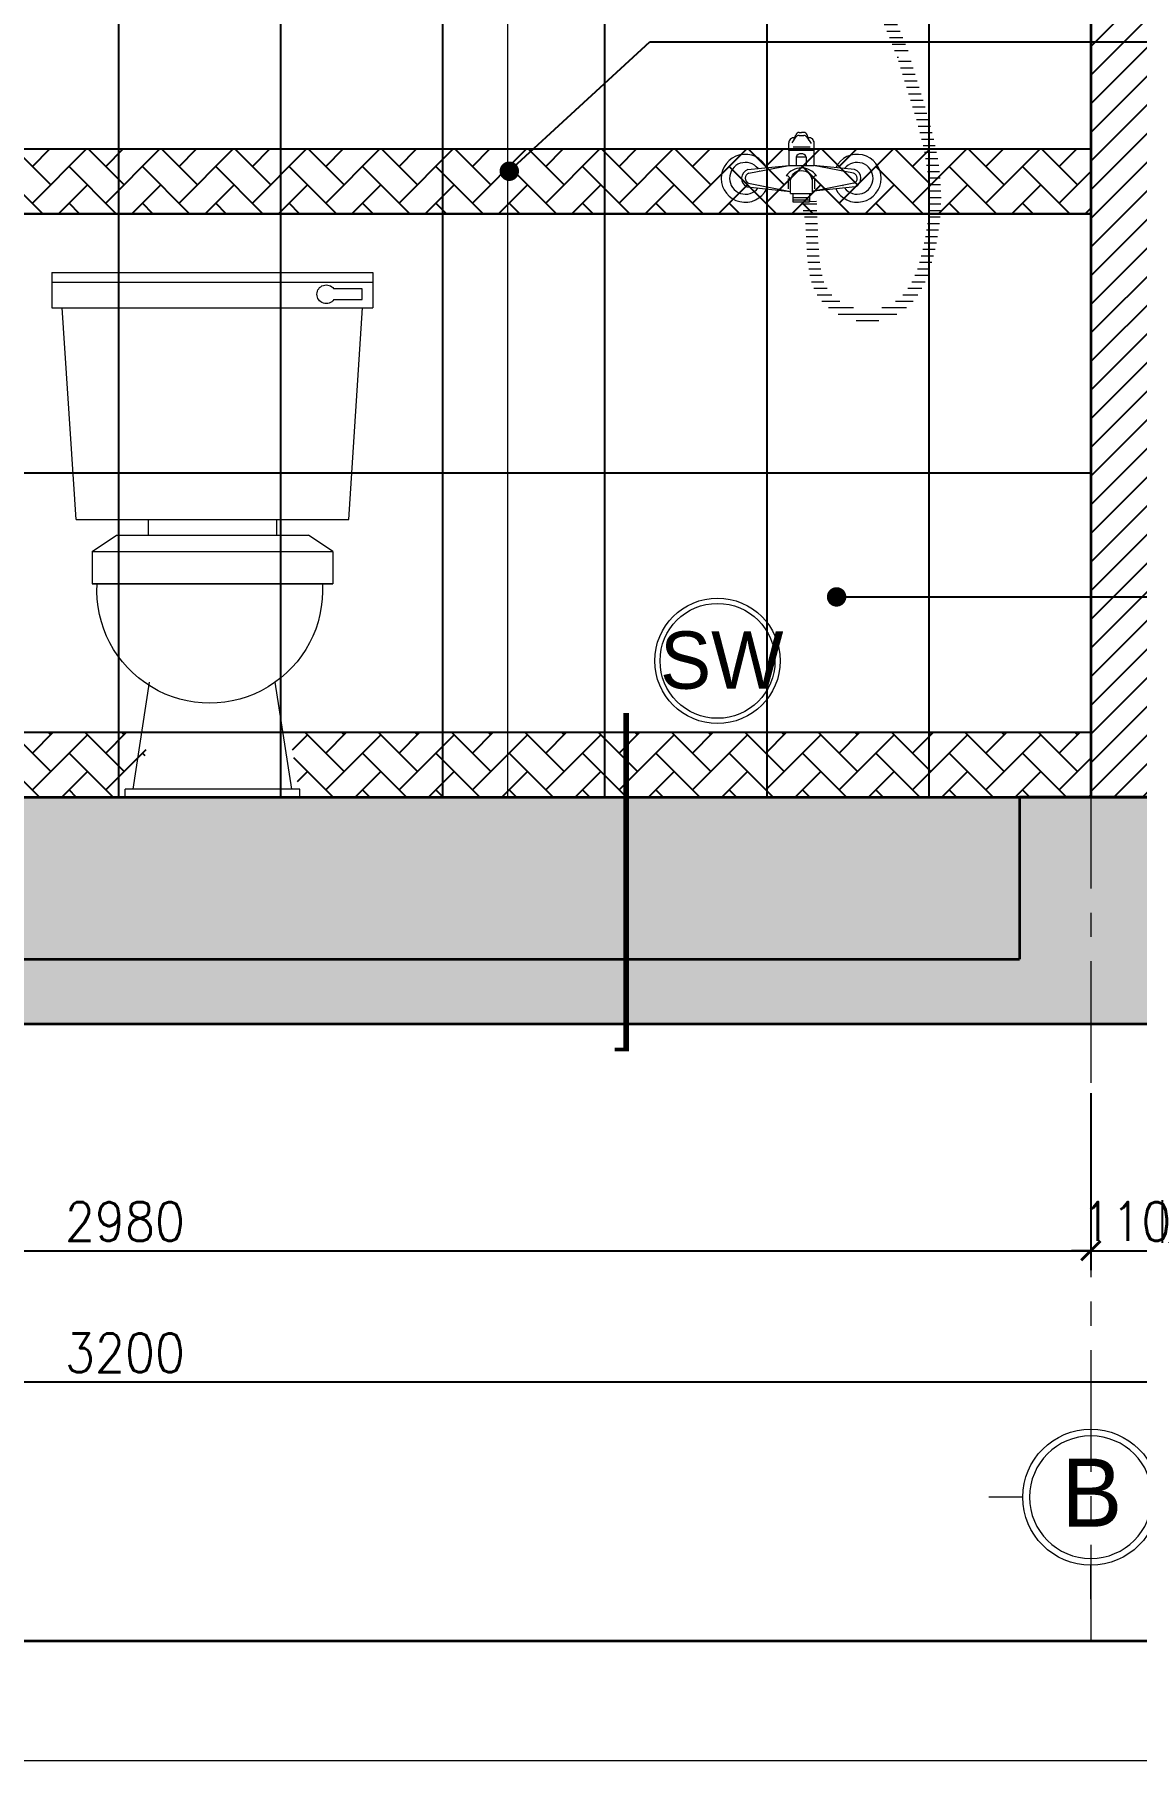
# Model space of a CAD drawing. Header units: millimetres. Extents: x -529782 to -142003, y -492574 to -273331.
# Drawn here: x -230041 to -228341, y -453544 to -450882 of the extents above; entities that cross this region are included whole.
import ezdxf
from ezdxf.enums import TextEntityAlignment as Align

# ---------------------------------------------------------------- set-up
doc = ezdxf.new("R2010")
doc.units = ezdxf.units.MM
doc.header["$LTSCALE"] = 500
doc.header["$MEASUREMENT"] = 0
doc.header["$PDMODE"] = 3
doc.linetypes.add('CENTER', pattern=[2, 1.25, -0.25, 0.25, -0.25])
doc.linetypes.add('HIDDEN', pattern=[0.375, 0.25, -0.125])
doc.layers.get('0').update_dxf_attribs({"linetype": 'CONTINUOUS', "lineweight": 13})
doc.layers.get('Defpoints').update_dxf_attribs({"color": 255, "linetype": 'CONTINUOUS', "lineweight": 13})
for name, color, linetype, lineweight in [('1.cat 30', 30, 'CONTINUOUS', 35), ('2.thay 145', 145, 'CONTINUOUS', 18), ('3.manh 08', 8, 'CONTINUOUS', 9), ('5.noi that 15', 15, 'CONTINUOUS', 9), ('6.khuat 75', 75, 'HIDDEN', 18), ('7.tim 67', 67, 'CENTER', 9), ('9.text \xad white', 7, 'CONTINUOUS', 15), ('CA.dim 08', 251, 'CONTINUOUS', 13), ('CA.thay 145', 145, 'CONTINUOUS', 18), ('noithat', 15, 'CONTINUOUS', 9), ('RAT MANH', 250, 'CONTINUOUS', 40)]:
    doc.layers.add(name, color=color, linetype=linetype, lineweight=lineweight)
doc.layers.add('HACH', color=250, linetype='CONTINUOUS')
doc.layers.add('THAY', color=7, linetype='CONTINUOUS')
doc.styles.add('CA.JSC1', font='')
doc.styles.get("Standard").update_dxf_attribs({"font": 'txt.shx', "width": 0.9})
doc.styles.get('CA.JSC1').set_extended_font_data('.VnAvantH')
doc.dimstyles.new('CA 30', dxfattribs={"dimscale": 0, "dimtxt": 60, "dimasz": 30, "dimexe": 30, "dimexo": 0, "dimgap": 15, "dimtad": 1, "dimdec": 0, "dimzin": 0, "dimdsep": 46, "dimtxsty": 'Standard', "dimblk": 'ARCHTICK', "dimcen": 0.09, "dimdle": 30, "dimclrd": 256, "dimclre": 256, "dimclrt": 7, "dimadec": 0, "dimazin": 0, "dimtfac": 1, "dimtdec": 0, "dimtix": 1, "dimtmove": 2, "dimatfit": 3, "dimldrblk": 'DOT', "dimfxl": 1, "dimtolj": 1, "dimtzin": 0, "dimarcsym": 0})
pattern_1 = [(45, (-60677.95499302851, -66306.18791624997), (4.440892098500626e-15, 56.5685424949238), [120, -40]), (135, (-60649.67072177853, -66277.90364499995), (4.440892098500626e-15, 56.5685424949238), [120, -40])]
pattern_2 = [(0, (86967.93392896518, -19922.78214954242), (5.625, 3.24759525), [3.75, -7.5]), (120, (86967.93392896518, -19922.78214954242), (-5.624999987709674, 3.247595271287468), [3.749999999999997, -7.499999999999995]), (59.99999999999999, (86967.93392896518, -19922.78214954242), (1.229032625671422e-08, 6.495190521287468), [-7.5, 3.75])]

# ---------------------------------------------------------------- blocks, each defined once
blk = doc.blocks.new('A$C5AF34CFF')
at = {"layer": 'noithat'}
for p, q in [((9.451061487197876e-05, 735.7500525675714), (9.451061487197876e-05, 686.2500525675714)), ((450.0000945106149, 735.7500525675714), (9.451061487197876e-05, 735.7500525675714)), ((450.0000945106149, 735.7500525675714), (450.0000945106149, 686.2500525675714)), ((450.0000945106149, 722.2500525675714), (9.451061487197876e-05, 722.2500525675714)), ((15.09748705476522, 712.8689920380712), (54.82436011731625, 712.8689920380712)), ((15.09748705476522, 697.5844246931374), (15.09748705476522, 712.8689920380712)), ((450.0000945106149, 686.2500525675714), (9.451061487197876e-05, 686.2500525675714)), ((33.75009451061487, 389.2500525675714), (14.46438022702932, 686.2500525675714)), ((54.82436011731625, 697.5844246931374), (15.09748705476522, 697.5844246931374)), ((416.2500945106149, 389.2500525675714), (435.535808801651, 686.2500525675714)), ((416.2500945106149, 389.2500525675714), (33.75009451061487, 389.2500525675714)), ((135.0000945106149, 389.2500525675714), (135.0000945106149, 367.5472118519247)), ((315.0000945106149, 389.2500525675714), (315.0000945106149, 367.5472118519247)), ((56.25009451061487, 344.2500525675714), (90.40357816964388, 367.5472118519247)), ((359.5966108590364, 367.5472118519247), (90.40357816964388, 367.5472118519247)), ((393.7500945106149, 344.2500525675714), (359.5966108590364, 367.5472118519247)), ((56.25009451061487, 344.2500525675714), (56.25009451061487, 299.2500525675714)), ((393.7500945106149, 344.2500525675714), (56.25009451061487, 344.2500525675714)), ((393.7500945106149, 344.2500525675714), (393.7500945106149, 299.2500525675714)), ((56.25009451061487, 299.2500525675714), (393.7500945106149, 299.2500525675714)), ((393.7500945106149, 299.2500525675714), (56.25009451061487, 299.2500525675714)), ((113.7389671429992, 11.2500525675714), (136.9736039489508, 161.11163110286)), ((336.2612218856812, 11.2500525675714), (313.0265850797296, 161.11163110286)), ((102.4889671429992, 5.256757140159607e-05), (102.4889671429992, 11.2500525675714)), ((102.4889671429992, 11.2500525675714), (347.5112218856812, 11.2500525675714)), ((102.4889671429992, 5.256757140159607e-05), (347.5112218856812, 5.256757140159607e-05)), ((347.5112218856812, 5.256757140159607e-05), (347.5112218856812, 11.2500525675714))]:
    blk.add_line(p, q, dxfattribs=at)
for centre, radius, start, end in [((65.4220524057746, 705.2267083637416), 13.06581729610102, 215.7963968435664, 144.2036031564336), ((228.7830690219998, 290.0045085549355), 158.2477542815319, 176.65061610192, 3.349383898080011)]:
    blk.add_arc(centre, radius, start, end, dxfattribs=at)
blk = doc.blocks.new('VOIBON')
h = blk.add_hatch()
h.set_pattern_fill('HONEY', color=256, scale=30, style=0)
h.set_pattern_definition(pattern_2)
h.paths.add_polyline_path([(72.38732823168675, 996.2633515116686, 1), (169.7035116026148, 996.2633515116686, 1)])
h.paths.add_polyline_path([(155.9975899653471, 996.2633515116686, -1), (86.09324986895467, 996.2633515116686, -1)], flags=16)
h = blk.add_hatch()
h.set_pattern_fill('HONEY', color=256, scale=30, style=0)
h.set_pattern_definition(pattern_2)
h.paths.add_polyline_path([(86.09324986895467, 996.2633515116686, 1), (155.9975899653471, 996.2633515116686, 1)])
h = blk.add_hatch()
h.set_pattern_fill('ANSI31', color=256, scale=80, angle=315, style=0)
h.set_pattern_definition([(0, (86079.49948532929, -19736.67208356362), (2.664535259100376e-15, 10), [])])
edge = h.paths.add_edge_path()
edge.add_spline(control_points=[(166.584328610159, 193.9042870391095), (153.9828226475074, 225.0740671466738), (141.406374837039, 256.1827874095507), (109.2599827425292, 338.1300482761399), (90.30518693249905, 388.9906691802316), (64.30704014158982, 469.6718744406935), (55.62210628764296, 499.2600005700115), (44.2257288404071, 543.9048256127644), (40.69870336179156, 558.8302412752892), (35.86677291098749, 581.2959480963436), (34.33256007170712, 588.7974527232618), (31.42544562049443, 603.8283844416983), (30.05317354373983, 611.3552772454786), (27.06558924399724, 628.8515306826193), (25.50712622677383, 638.848995250788), (22.43633320915978, 660.2049160468305), (20.95499851969362, 671.5749899031543), (17.9592537622666, 696.4900281881673), (16.48811861943977, 710.0533924340052), (13.14288123299775, 743.0236201932312), (11.36071453304612, 762.4820701704521), (9.578743939026026, 782.0021679104902)], knot_values=[1.745135392665816, 1.745135392665816, 1.745135392665816, 1.745135392665816, 101.6641377283773, 101.6641377283773, 264.8428148744112, 264.8428148744112, 358.7627938430099, 358.7627938430099, 405.7227833273092, 405.7227833273092, 429.2027780694589, 429.2027780694589, 452.6827728116085, 452.6827728116085, 483.6328701522372, 483.6328701522372, 518.5129490118761, 518.5129490118761, 559.7553356420099, 559.7553356420099, 618.3939748546662, 618.3939748546662, 618.3939748546662, 618.3939748546662], degree=3, periodic=0)
edge.add_line((9.578743939040578, 782.0021679104757), (-9.675153130752733, 782.0021679104757))
edge.add_spline(control_points=[(-9.675153130752733, 782.0021679104793), (-4.502953601040645, 725.3389532230103), (0.6692459286714438, 668.6757385355486), (10.32484686923272, 612.996053600622)], knot_values=[0, 0, 0, 0, 170.1853891323093, 170.1853891323093, 170.1853891323093, 170.1853891323629], degree=3, periodic=0)
edge.add_spline(control_points=[(10.32484686923272, 612.9960536006038), (35.75431096093962, 466.3553051474701), (92.28112801734824, 326.5364245270466), (148.8079450737423, 186.7175439066486)], knot_values=[170.1853891323093, 170.1853891323093, 170.1853891323093, 170.1853891323629, 618.3939748546662, 618.3939748546662, 618.3939748546662, 618.3939748546662], degree=3, periodic=0)
edge.add_line((148.8079450737423, 186.7175439066414), (166.5843286101444, 193.9042870391022))
h = blk.add_hatch()
h.set_pattern_fill('ANSI31', color=256, scale=80, angle=315, style=0)
h.set_pattern_definition([(0, (86967.93392896518, -19703.28245609335), (2.664535259100376e-15, 10), [])])
edge = h.paths.add_edge_path()
edge.add_spline(control_points=[(0.3473823475942481, -35.93010264506665), (6.705693818192231, -60.98836475989083), (6.90862502771779, -66.91868719719423), (7.440449050540337, -81.01184894142716), (7.788683327424224, -89.27978358620749), (8.579057059134357, -104.005677923491), (8.991357219478232, -110.5133065174668), (9.737431137880776, -119.8491025281255), (10.00817166424531, -122.8964581456057), (10.99944707473333, -132.7662561638608), (11.83180432771042, -139.1480371866237), (13.714994922193, -149.5495104043075), (14.6490562853578, -153.7465202290587), (16.91193112307519, -161.8298714737648), (18.24245409351715, -165.7177208212379), (21.4186203397694, -173.2014249775893), (23.26691044819017, -176.7958523055895), (27.52719607735344, -183.6197927239373), (29.93812687798345, -186.8447270872311), (34.39876711327815, -191.8908035641689), (36.31195171274885, -193.8294489738255), (40.33701869644574, -197.521195186313), (42.45439217730018, -199.2812214254081), (46.88396805884258, -202.6359928984893), (49.19520397319866, -204.2296441300896), (55.93542435223935, -208.4596949660445), (60.56255995114043, -210.8961848110375), (70.28500692851958, -215.0777480999859), (75.38071145236609, -216.8228124530469), (83.40565048075223, -218.8145702919501), (86.19997486076318, -219.3778519194639), (90.86424694932066, -220.0837274724763), (92.6989548503625, -220.3025741899182), (96.3615086942882, -220.626206371584), (98.19167787098559, -220.731379061519), (103.6705648389616, -220.8826124957959), (107.3075167972274, -220.7645301423508), (117.5881498017261, -219.841633620963), (124.1449818731926, -218.5381474178648), (136.7869244903122, -214.6527389185285), (142.8736517002399, -212.0707190261201), (151.0510989899631, -207.5242758644381), (153.4300218251301, -206.0555874266611), (157.1170183057693, -203.5305868617615), (158.4728779665165, -202.5442113690806), (162.4520903121738, -199.4673255230664), (164.9529892171995, -197.2847672616372), (169.656877171481, -192.7116951604839), (171.8603877396672, -190.321038845268), (177.4344646861573, -183.6515884424916), (180.5434429677698, -179.2232679481931), (186.0990096890018, -170.0906088326628), (188.546836729045, -165.3853665350507), (192.9245597043482, -155.8288690648478), (194.8547013700736, -150.9767893778881), (198.3228387865529, -141.2326187405015), (199.8607249721827, -136.3400809625673), (202.0391434392659, -128.7505561631588), (202.7771094826167, -126.0324851037039), (204.0300747393921, -121.211574064735), (204.5587854251062, -119.1049636950884), (205.5837585515983, -114.8886718773101), (206.0786817730113, -112.7818443246688), (207.5104645822867, -106.4651588747183), (208.3943370178313, -102.2590944559997), (210.8316338546574, -89.65494711708743), (212.1707182185055, -81.27084885018485), (215.3120574610366, -56.16767635970245), (216.237582490925, -39.49697159036805), (215.8497815145238, -16.99063546574689), (215.5959107415547, -11.10524293966591), (214.8976363752736, -1.03748287738199), (214.5282775689848, 3.14489425740976), (213.6460253088735, 11.47729493767838), (213.1331437283079, 15.62993800177719), (211.4000161068543, 28.04741581446069), (209.9854022133368, 36.27171318484761), (204.8627539746667, 62.11907536107174), (200.4028154768166, 79.55144226317498), (190.610206196885, 113.9931114338324), (185.2767298757099, 131.0036468197832), (178.4290039957705, 152.8293596177136), (176.8632241330051, 157.8183823520558), (173.9751132184465, 167.0933325389706), (172.6494765961252, 171.3837750098755), (170.1842582930694, 179.4376228794172), (169.0422697132744, 183.1981938776189), (167.9098014128977, 186.957581449049)], knot_values=[92.44312059135477, 92.44312059135477, 92.44312059135477, 92.44312059135477, 103.5076358182988, 103.5076358182988, 118.1215385414112, 118.1215385414112, 130.0120821534849, 130.0120821534849, 135.9829018951531, 135.9829018951531, 149.9666982611641, 149.9666982611641, 160.2146570975682, 160.2146570975682, 170.4626159339722, 170.4626159339722, 180.7105747703762, 180.7105747703762, 190.9585336067802, 190.9585336067802, 197.8944380781307, 197.8944380781307, 204.8303425494813, 204.8303425494813, 211.7662470208318, 211.7662470208318, 224.3230963658253, 224.3230963658253, 236.8799457108187, 236.8799457108187, 243.4059030690162, 243.4059030690162, 247.6112714823326, 247.6112714823326, 251.816639895649, 251.816639895649, 260.2273767222817, 260.2273767222817, 275.8259483136974, 275.8259483136974, 291.4245199051131, 291.4245199051131, 298.0701430875893, 298.0701430875893, 302.0582777964577, 302.0582777964577, 310.0345472141947, 310.0345472141947, 318.0108166319316, 318.0108166319316, 331.5644935432299, 331.5644935432299, 345.1181704545282, 345.1181704545282, 358.6718473658265, 358.6718473658265, 372.2255242771247, 372.2255242771247, 379.8299686225577, 379.8299686225577, 385.8079881769247, 385.8079881769247, 391.7860077312916, 391.7860077312916, 403.7420468400254, 403.7420468400254, 427.6541250574931, 427.6541250574931, 475.4782814924284, 475.4782814924284, 492.4409842928202, 492.4409842928202, 504.5309155152604, 504.5309155152604, 516.6208467377006, 516.6208467377006, 540.800709182581, 540.800709182581, 593.0963338136486, 593.0963338136486, 645.3919584447161, 645.3919584447161, 660.9568083996819, 660.9568083996819, 674.4263909954086, 674.4263909954086, 686.2341686334223, 686.2341686334223, 686.2341686334223, 686.2341686334223], degree=3, periodic=0)
edge.add_line((167.9098014128977, 186.957581449049), (148.6483406119514, 187.2514319873517))
edge.add_spline(control_points=[(148.648340611966, 187.2514319873553), (151.219503200613, 178.6474018509398), (170.485166508719, 115.3553748919658), (204.906205462612, 15.37308621235934), (193.4088104007824, -104.6346631660308), (162.4663680210942, -190.6571300320429), (95.9044265562552, -209.2026486173818), (40.88892203736759, -181.4496220943111), (26.56420363404322, -138.5213739794308), (25.17534880861058, -58.64067048907964), (24.10983266553376, -34.68687428377234)], knot_values=[77.99215631071536, 77.99215631071536, 77.99215631071536, 77.99215631071536, 104.8357651522759, 275.3594946404427, 387.3535445791956, 467.9363034091895, 526.2741706862143, 571.6049022163926, 633.5036158118899, 692.0477379207758, 692.0477379207758, 692.0477379207758, 692.0477379207758], degree=3, periodic=0)
edge.add_line((24.10983266556286, -34.68687428377598), (13.864339053398, -35.14261577623256))
edge.add_spline(control_points=[(13.79194771111361, -35.1458358980708), (13.53434342281253, -35.37858156894799), (13.26407327337074, -35.58954297073069), (12.98030454236141, -35.77616043882153)], knot_values=[13.35864012165642, 13.35864012165642, 13.35864012165642, 13.35864012165642, 14.52038149083728, 14.52038149084071, 14.52038149084071, 14.52038149084071], degree=3, periodic=0)
edge.add_spline(control_points=[(12.98030454236141, -35.77616043882153), (9.873717368434882, -37.81917423645427), (5.149325286212843, -36.94456774766149), (0.3473823476379039, -35.93010264513578)], knot_values=[0.6403577934595663, 0.6403577934629929, 0.6403577934629929, 0.6403577934629929, 13.35864012165985, 13.35864012165985, 13.35864012165985, 13.35864012165985], degree=3, periodic=0)
for p, q in [((-9.675153130752733, 782.002167910392), (9.419640827414696, 783.7451343989742)), ((-18.8020098185807, 43.39184184368787), (-18.8020098185807, 55.144195593115)), ((-13.4688975020108, 54.88760564387485), (-7.848892861657077, 63.82938595284213)), ((-11.30672227614559, 58.33294762793957), (-7.969439530410455, 67.37781366470881)), ((-2.97213291641674, 66.52429012458742), (4.181412524543703, 66.52429012458742)), ((-2.565545810735784, 71.1439398807197), (0.747580086128437, 71.1439398807197)), ((4.06070598300721, 71.1439398807197), (0.747580086128437, 71.1439398807197)), ((8.976523846024065, 63.95560762911919), (15.70593719763565, 53.84433349131723)), ((12.80188244840247, 58.33294762793957), (9.46459970268188, 67.37781366470881)), ((20.29716999083757, 43.39184184368787), (20.29716999083757, 55.144195593115)), ((-12.04766980110435, 48.97587065861444), (14.11277216282906, 48.97587065861444)), ((-81.94084435026161, 13.70765658849996), (-18.8020098185807, 20.21507475832914)), ((-80.23331991196028, 8.206569396628765), (-18.8020098185807, 20.21507475832914)), ((-20.00716546630429, 0.174240065534832), (-20.00716546630429, -15.82051952779511)), ((-18.8020098185807, 20.21507475832914), (19.46182758588111, 20.21507475832914)), ((80.89313767926069, 8.206569396628765), (19.46182758588111, 20.21507475832914)), ((82.60066211756202, 13.70765658849996), (19.46182758588111, 20.21507475832914)), ((20.62377455104433, 0.174240065534832), (20.62377455104433, -15.82051952779511)), ((-83.24653295057942, -12.66436435929791), (-16.12478037105757, -19.80271999136312)), ((-81.00396951186121, -7.358847492556379), (-18.8020098185807, -19.51799834494159)), ((-16.12478037105757, -23.1041604388156), (17.21668496407801, -23.1041604388156)), ((-12.36369545763591, -23.1041604388156), (-12.36369545763591, -35.77616043882153)), ((12.98030454237596, -23.1041604388156), (12.98030454237596, -35.77616043882153)), ((81.66378727916162, -7.358847492556379), (17.21668496407801, -19.95687564009859)), ((83.90635071787983, -12.66436435929791), (19.46182758588111, -19.51799834494159)), ((-12.36369545763591, -29.44016043881857), (12.98030454237596, -29.44016043881857)), ((-12.36369545763591, -32.60816043881641), (12.98030454237596, -32.60816043881641)), ((-12.36369545763591, -35.77616043882153), (12.98030454237596, -35.77616043882153)), ((-0.3783355792693328, -35.77616043882517), (24.10983266553376, -34.68687428377234))]:
    blk.add_line(p, q)
for points in [[(2.78451253073581, 897.2938766137886), (-22.15816592838382, 897.2938766137886), (-22.15816592838382, 950.9781052507387), (22.80785966687836, 950.9781052507387), (22.80785966687836, 940.3171670090742)], [(-9.675153130752733, 897.2938766137886), (8.89642480436305, 897.2938766137886)], [(-9.675153130752733, 897.2938766137886), (-9.675153130752733, 820.7187041912621)], [(-9.675153130752733, 782.0021679104793), (-9.675153130752733, 354.6623338876889)], [(10.32484686924727, 354.6623338876889), (10.32484686924727, 612.996053600571)], [(10.32484686924727, 354.6623338876889), (-9.675153130752733, 354.6623338876889)], [(-9.675153130752733, 300.9781052507387), (10.32484686924727, 300.9781052507387)]]:
    blk.add_lwpolyline(points)
for points in [[(-38.13152832075139, 820.7187041912621), (33.87681901140604, 820.7187041912621), (33.87681901140604, 782.0021679104793), (-38.13152832075139, 782.0021679104793)], [(-22.15816592838382, 354.6623338876889), (22.80785966687836, 354.6623338876889), (22.80785966687836, 300.9781052507387), (-22.15816592838382, 300.9781052507387)], [(-18.8020098185807, 20.21507475832914), (20.29716999085213, 20.21507475832914), (20.29716999085213, 43.39184184368787), (-18.8020098185807, 43.39184184368787)], [(-7.461878666974371, 20.21507475832914), (8.550728293455904, 20.21507475832914), (8.550728293455904, 33.04691465168435), (-7.461878666974371, 33.04691465168435)]]:
    blk.add_lwpolyline(points, close=True)
blk.add_lwpolyline([(-16.12478037105757, -23.1041604388156), (-16.12478037105757, -4.1918836417899, -1), (17.21668496407801, -4.1918836417899), (17.21668496407801, -23.1041604388156)], format="xyb")
for radius in [48.65809168546402, 34.95217004819615]:
    blk.add_circle((121.0454199171509, 996.2633515116686), radius)
for centre, radius, start, end in [((359.2119503589493, 807.7812937426897), 361.570836679124, 140.2999095632569, 177.9494549796709), ((121.2585983956087, 1003.425442098243), 53.53860483030611, 316.9202697515082, 138.7277199206231), ((-2173.62932347029, 2168.487230120536), 2572.520472218737, 328.4206728864576, 331.8612431497083), ((-11.11446062472533, 55.144195593115), 7.687549193861896, 79.3636851425673, 180), ((-2.565545810735784, 65.38393988071766), 5.75999999999962, 90, 159.7474603044416), ((-2.97213291641674, 60.76429012459266), 5.760000000000001, 90, 147.8501988234591), ((4.06070598300721, 65.38393988071766), 5.75999999999962, 20.2525396955584, 90), ((4.181412524543703, 60.76429012459266), 5.760000000000001, 33.6451806353023, 90), ((12.6096207969822, 55.144195593115), 7.687549193861896, 0, 100.6363148574327), ((-86.07009111635853, 0.3485382066937746), 36.94230018452928, 26.26512089949792, 333.9190146022303), ((-86.07009111635853, 0.3485382066937746), 36.94230018452928, 26.26512089949792, 333.9190146022303), ((-0.7645158558734693, 31.01392009392293), 6.999123909145415, 81.00397386874695, 163.1142541202227), ((1.424333623159328, 31.01392009392293), 6.999123909145415, 16.88574587977731, 98.99602613125307), ((86.72990888364438, 0.3485382066937746), 36.94230018452928, 206.0809853977697, 153.7348791005021), ((86.72990888364438, 0.3485382066937746), 36.94230018452928, 206.0809853977697, 153.7348791005021), ((-85.64105925716285, 0.3485382066937746), 24.4756942210397, 37.71682972337285, 322.7085567362995), ((-77.77386737849156, 0.2830149644578341), 14.05648248379736, 107.2442190373577, 247.0869390479902), ((-77.77386737849156, 0.2830149644578341), 8.296482483797364, 107.2442190373577, 247.0869390479902), ((-85.64105925716285, 0.3485382066937746), 24.4756942210397, 26.26512089949792, 26.88582094753344), ((0.5459522964956705, -12.30614099638842), 28.64976359018524, 35.36407481515655, 144.6359251848434), ((-23.02980726561509, -2.771023645622336), 7.049697833486272, 348.3724413195846, 88.27559565081874), ((24.12171185862098, -2.771023645622336), 7.049697833486272, 91.72440434918126, 191.6275586804154), ((86.72990888364438, 0.3485382066937746), 24.4756942210397, 153.3143494552279, 153.7348791005021), ((86.72990888364438, 0.3485382066937746), 24.4756942210397, 217.1673266213307, 142.4042854593002), ((78.43368514577742, 0.2830149644578341), 8.296482483797364, 292.9130609520097, 72.75578096264232), ((78.43368514577742, 0.2830149644578341), 14.05648248379736, 292.9130609520097, 72.75578096264232), ((-85.64105925716285, 0.3485382066937746), 24.4756942210397, 333.1141790524666, 333.9190146022303), ((86.72990888364438, 0.3485382066937746), 24.4756942210397, 206.0809853977697, 206.6856505447721)]:
    blk.add_arc(centre, radius, start, end)
blk = doc.blocks.new('khung co loan')
at = {"layer": '1.cat 30'}
blk.add_lwpolyline([(1158.281703106128, -14553.47590842255), (1158.281703106128, -303.4759079545038), (20658.28170374641, -303.4759079545038), (20658.28170374641, -14553.47590842255)], close=True, dxfattribs=at)
at = {"layer": '3.manh 08'}
blk.add_lwpolyline([(0, -14850.00000048772), (21000.00000000023, -14850.00000048772), (21000.00000000023, -4.877219907939434e-07), (0, -4.877219907939434e-07)], close=True, dxfattribs=at)
blk = doc.blocks.new('_ArchTick')
at = {"color": 1, "linetype": 'ByBlock', "const_width": 0.150000081}
blk.add_lwpolyline([(-0.5000002699998731, -0.5000002699998731), (0.5000002699998731, 0.5000002699998731)], dxfattribs=at)
blk = doc.blocks.new('_DOT')
at = {"color": 1, "linetype": 'ByBlock'}
blk.add_line((-0.5, 0), (-1, 0), dxfattribs=at)
at = {"color": 1, "linetype": 'ByBlock', "const_width": 0.5}
blk.add_lwpolyline([(-0.25, 0, 1), (0.25, 0, 1)], format="xyb", close=True, dxfattribs=at)
blk = doc.blocks.new('A$C41BA5761')
at = {"layer": '2.thay 145'}
blk.add_lwpolyline([(839.9994073519047, 524.9998310285737, -3898660.642287513), (839.9994073521084, 525.0001542164828, 1.154242490888426e-06), (839.9994073524431, 524.9999926225864, 1.154242490888426e-06)], format="xyb", dxfattribs=at)
at = {"layer": '3.manh 08'}
for p, q in [((524.9994049160159, 1050.000159478077), (524.9994049160159, 875.0001713204256)), ((174.9994048396911, 525.0001523148676), (-0.000583361616008915, 525.0001523148676)), ((874.9994049923262, 525.0001523148676), (1049.999393193633, 525.0001523148676)), ((524.9994049160159, 0.0001831847475841641), (524.9994049160159, 175.000171342399))]:
    blk.add_line(p, q, dxfattribs=at)
blk.add_arc((524.9994049160159, 525.0001713313977), 349.9999999890093, 359.9999968883953, 359.9999381014106, dxfattribs=at)
blk = doc.blocks.new('*D821')
at = {"layer": 'CA.dim 08', "lineweight": -2, "transparency": 16777216}
for p, q in [((-231391.3995098316, -452515.0014382019), (-231391.3995098316, -452788.0240650037)), ((-228411.3995098316, -452515.0014382019), (-228411.3995098316, -452788.0240650037)), ((-231421.3995098316, -452758.0240650037), (-228381.3995098316, -452758.0240650037))]:
    blk.add_line(p, q, dxfattribs=at)
at = {"layer": 'Defpoints', "color": 0, "transparency": 16777216}
for p in [(-231391.3995098316, -452515.0014382019), (-228411.3995098316, -452515.0014382019), (-228411.3995098316, -452758.0240650037)]:
    blk.add_point(p, dxfattribs=at)
at = {"layer": 'CA.dim 08', "lineweight": -2, "transparency": 16777216, "xscale": 30, "yscale": 30, "zscale": 30, "rotation": 180}
blk.add_blockref('_ArchTick', (-231391.3995098316, -452758.0240650037), dxfattribs=at)
at = {"layer": 'CA.dim 08', "lineweight": -2, "transparency": 16777216, "xscale": 30, "yscale": 30, "zscale": 30}
blk.add_blockref('_ArchTick', (-228411.3995098316, -452758.0240650037), dxfattribs=at)
at = {"layer": 'CA.dim 08', "color": 7, "transparency": 16777216, "insert": (-229901.3995098316, -452713.0240650037), "char_height": 60, "attachment_point": 5}
blk.add_mtext('\\A1;2980', dxfattribs=at)
blk = doc.blocks.new('DOT')
at = {"layer": 'THAY', "color": 0, "linetype": 'ByBlock'}
blk.add_line((-0.5, 0), (-1, 0), dxfattribs=at)
at = {"layer": 'THAY', "color": 0, "linetype": 'ByBlock', "const_width": 0.5}
blk.add_lwpolyline([(-0.25, 0, 1), (0.25, 0, 1)], format="xyb", close=True, dxfattribs=at)
blk = doc.blocks.new('*D822')
at = {"layer": 'CA.dim 08', "lineweight": -2, "transparency": 16777216}
for p, q in [((-228411.3995098316, -452515.0014382019), (-228411.3995098316, -452788.0240650037)), ((-228301.3995098315, -452515.0014382019), (-228301.3995098315, -452788.0240650037)), ((-228411.3995098316, -452758.0240650037), (-228441.3995098316, -452758.0240650037)), ((-228411.3995098316, -452758.0240650037), (-228301.3995098315, -452758.0240650037)), ((-228301.3995098315, -452758.0240650037), (-228271.3995098315, -452758.0240650037))]:
    blk.add_line(p, q, dxfattribs=at)
at = {"layer": 'Defpoints', "color": 0, "transparency": 16777216}
for p in [(-228411.3995098316, -452515.0014382019), (-228301.3995098315, -452515.0014382019), (-228301.3995098315, -452758.0240650037)]:
    blk.add_point(p, dxfattribs=at)
at = {"layer": 'CA.dim 08', "lineweight": -2, "transparency": 16777216, "xscale": 30, "yscale": 30, "zscale": 30}
blk.add_blockref('_ArchTick', (-228411.3995098316, -452758.0240650037), dxfattribs=at)
at = {"layer": 'CA.dim 08', "lineweight": -2, "transparency": 16777216, "xscale": 30, "yscale": 30, "zscale": 30, "rotation": 180}
blk.add_blockref('_ArchTick', (-228301.3995098315, -452758.0240650037), dxfattribs=at)
at = {"layer": 'CA.dim 08', "color": 7, "transparency": 16777216, "insert": (-228356.3995098316, -452713.0240650037), "char_height": 60, "attachment_point": 5}
blk.add_mtext('\\A1;110', dxfattribs=at)
blk = doc.blocks.new('*D823')
at = {"layer": 'CA.dim 08', "lineweight": -2, "transparency": 16777216}
for p, q in [((-231501.3995098315, -452515.0014382019), (-231501.3995098315, -452990.5424861242)), ((-228301.3995098315, -452515.0014382019), (-228301.3995098315, -452990.5424861242)), ((-231531.3995098315, -452960.5424861242), (-228271.3995098315, -452960.5424861242))]:
    blk.add_line(p, q, dxfattribs=at)
at = {"layer": 'Defpoints', "color": 0, "transparency": 16777216}
for p in [(-231501.3995098315, -452515.0014382019), (-228301.3995098315, -452515.0014382019), (-228301.3995098315, -452960.5424861242)]:
    blk.add_point(p, dxfattribs=at)
at = {"layer": 'CA.dim 08', "lineweight": -2, "transparency": 16777216, "xscale": 30, "yscale": 30, "zscale": 30, "rotation": 180}
blk.add_blockref('_ArchTick', (-231501.3995098315, -452960.5424861242), dxfattribs=at)
at = {"layer": 'CA.dim 08', "lineweight": -2, "transparency": 16777216, "xscale": 30, "yscale": 30, "zscale": 30}
blk.add_blockref('_ArchTick', (-228301.3995098315, -452960.5424861242), dxfattribs=at)
at = {"layer": 'CA.dim 08', "color": 7, "transparency": 16777216, "insert": (-229901.3995098315, -452915.5424861242), "char_height": 60, "attachment_point": 5}
blk.add_mtext('\\A1;3200', dxfattribs=at)

msp = doc.modelspace()

# ---------------------------------------------------------------- hatches: boundary and pattern name
at = {"layer": 'HACH'}
h = msp.add_hatch(dxfattribs=at)
h.set_pattern_fill('ANSI31', color=256, scale=250, style=0)
h.set_pattern_definition([(45, (-60677.95499302851, -66306.18791624997), (-22.09708691207961, 22.09708691207961), [])])
h.paths.add_polyline_path([(-231391.3995098315, -449108.3055468095), (-231501.3995098316, -449108.3055468095), (-231501.3995098315, -449688.3055468095), (-231391.3995098315, -449688.3055468095)])
h.paths.add_polyline_path([(-231501.3995098315, -452058.3055468095), (-231391.3995098315, -452058.3055468095), (-231391.3995098315, -449758.3055468095), (-231501.3995098315, -449758.3055468095)])
h.paths.add_polyline_path([(-228301.3995098316, -449108.3055468095), (-228411.3995098315, -449108.3055468095), (-228411.3995098315, -449688.3055468095), (-228301.3995098316, -449688.3055468093)])
h.paths.add_polyline_path([(-228301.3995098316, -450358.3055468095), (-228411.3995098315, -450358.3055468095), (-228411.3995098315, -452058.3055468095), (-228301.3995098316, -452058.3055468095)])
h = msp.add_hatch(dxfattribs=at)
h.set_pattern_fill('AR-HBONE', color=256, scale=10, style=0)
h.set_pattern_definition(pattern_1)
h.paths.add_polyline_path([(-231391.3995098315, -451158.3055468093), (-231311.3995098314, -451158.3055468095), (-231311.3995098314, -451058.3055468095), (-231391.3995098315, -451058.3055468095)])
h.paths.add_polyline_path([(-231061.3995098314, -451158.3055468093), (-231061.3995098314, -451058.3055468095), (-231311.3995098314, -451058.3055468095), (-231311.3995098314, -451158.3055468095)])
h.paths.add_polyline_path([(-231061.3995098314, -451058.3055468095), (-231061.3995098314, -451158.3055468095), (-230911.3995098313, -451158.3055468095), (-230911.3995098313, -451058.3055468095)])
h.paths.add_polyline_path([(-230661.3995098313, -451158.3055468093), (-230661.3995098313, -451058.3055468095), (-230911.3995098312, -451058.3055468095), (-230911.3995098313, -451158.3055468095)])
h.paths.add_polyline_path([(-230411.3995098313, -451158.3055468093), (-230411.3995098313, -451058.3055468095), (-230661.3995098313, -451058.3055468095), (-230661.3995098313, -451158.3055468095)])
h.paths.add_polyline_path([(-230411.3995098313, -451158.3055468093), (-230291.3995098315, -451158.3055468093), (-230291.3995098315, -451058.3055468095), (-230411.3995098313, -451058.3055468096)])
h.paths.add_polyline_path([(-230161.3995098314, -451158.3055468095), (-230161.3995098314, -451058.3055468095), (-230291.3995098315, -451058.3055468095), (-230291.3995098315, -451158.3055468095)])
h.paths.add_polyline_path([(-230161.3995098313, -451058.3055468095), (-230161.3995098313, -451158.3055468095), (-228411.3995098315, -451158.3055468095), (-228411.3995098315, -451058.3055468095)])
h = msp.add_hatch(dxfattribs=at)
h.set_pattern_fill('AR-HBONE', color=256, scale=10, style=0)
h.set_pattern_definition(pattern_1)
h.paths.add_polyline_path([(-231311.3995098314, -451958.3055468095), (-231391.3995098315, -451958.3055468095), (-231391.3995098315, -452058.3055468095), (-231311.3995098314, -452058.3055468095)])
h.paths.add_polyline_path([(-231061.3995098314, -451958.3055468095), (-231311.3995098314, -451958.3055468096), (-231311.3995098314, -452058.3055468095), (-231281.3995098315, -452058.3055468095), (-231061.3995098314, -452058.3055468095)])
h.paths.add_polyline_path([(-230911.3995098312, -451958.3055468095), (-231061.3995098314, -451958.3055468095), (-231061.3995098314, -452058.3055468095), (-230911.3995098312, -452058.3055468095)])
h.paths.add_polyline_path([(-230661.3995098313, -451958.3055468095), (-230911.3995098312, -451958.3055468095), (-230911.3995098312, -452058.3055468095), (-230661.3995098313, -452058.3055468095)])
h.paths.add_polyline_path([(-230411.3995098313, -451958.3055468095), (-230661.3995098313, -451958.3055468095), (-230661.3995098313, -452058.3055468095), (-230411.3995098313, -452058.3055468093)])
h.paths.add_polyline_path([(-230291.3995098314, -451958.3055468095), (-230411.3995098313, -451958.3055468095), (-230411.3995098313, -452058.3055468095), (-230291.3995098315, -452058.3055468095)])
h.paths.add_polyline_path([(-230161.3995098313, -451958.3055468095), (-230291.3995098315, -451958.3055468095), (-230291.3995098315, -452058.3055468095), (-230161.3995098313, -452058.3055468095)])
h.paths.add_polyline_path([(-229911.3995098314, -451958.3055468095), (-230161.3995098313, -451958.3055468095), (-230161.3995098314, -452058.3055468095), (-229911.3995098314, -452058.3055468095)])
h.paths.add_polyline_path([(-229864.7013130042, -451958.3055468095), (-229911.3995098313, -451958.3055468095), (-229911.3995098313, -452058.3055468095), (-229890.6617501265, -452058.3055468095), (-229890.6617501265, -452045.9305467927), (-229878.2867501098, -452045.9305467927)])
h.paths.add_polyline_path([(-229411.3995098314, -451958.3055468095), (-229647.0977066669, -451958.3055468095), (-229633.5122695612, -452045.9305467927), (-229621.1372695445, -452045.9305467927), (-229621.1372695445, -452058.3055468095), (-229411.3995098314, -452058.3055468095)])
h.paths.add_polyline_path([(-229161.3995098315, -451958.3055468095), (-229411.3995098314, -451958.3055468095), (-229411.3995098314, -452058.3055468093), (-229161.3995098314, -452058.3055468095)])
h.paths.add_polyline_path([(-228911.3995098314, -451958.3055468095), (-229161.3995098314, -451958.3055468095), (-229161.3995098314, -452058.3055468095), (-228911.3995098315, -452058.3055468095)])
h.paths.add_polyline_path([(-228661.3995098315, -451958.3055468095), (-228911.3995098315, -451958.3055468095), (-228911.3995098315, -452058.3055468095), (-228661.3995098315, -452058.3055468095)])
h.paths.add_polyline_path([(-228411.3995098315, -451958.3055468093), (-228661.3995098315, -451958.3055468093), (-228661.3995098315, -452058.3055468095), (-228521.3995098315, -452058.3055468095), (-228411.3995098315, -452058.3055468095)])
h = msp.add_hatch(dxfattribs=at)
h.set_pattern_fill('CHAU-01', color=256, scale=7, style=0, pattern_type=2)
h.set_pattern_definition([(49.99999999999999, (-60677.95499302851, -66306.18791624997), (50.20821278205274, -4.392649448781658), [5.25, -57.75]), (355, (-60677.95499302851, -66306.18791624997), (-9.71259335291, 52.65344935900083), [4.2, -46.2]), (100.4514, (-60673.77097542852, -66306.55397004995), (40.49565671998151, 48.26076794426675), [4.461813299999993, -49.07994783999994]), (46.18420000000001, (-60677.95499302851, -66292.18791624997), (74.70687340379511, -11.58633100303127), [7.875, -86.625]), (96.6356, (-60671.72942087852, -66293.15344773995), (65.42638938840923, 68.18825096303092), [6.69272016, -73.61991]), (351.1842, (-60677.95499302851, -66292.18791624997), (65.42633615935391, 68.18830206477273), [6.3, -69.3]), (21, (-60670.95499302851, -66295.68791624997), (41.78349364829231, -28.18332234657372), [5.25, -57.75]), (326.0000000000001, (-60670.95499302851, -66295.68791624997), (17.03207323451072, 50.76050315327971), [4.2, -46.2]), (71.4514, (-60667.4730367185, -66298.03652867), (58.8155840007043, 22.57713476969667), [4.4618133, -49.07994784]), (37.50000000000001, (-60677.95499302851, -66306.18791624997), (0.8511898722103468, 23.30256976819181), [0, -45.64, 0, -46.9, 0, -46.375]), (7.499999999999999, (-60677.95499302851, -66306.18791624997), (18.4148676209504, 27.60881983176522), [0, -26.74, 0, -44.59, 0, -17.675]), (327.5, (-60693.56499302853, -66306.18791624997), (37.36757053206864, -1.578841021406586), [0, -17.5, 0, -54.6, 0, -72.45]), (317.5, (-60700.56499302853, -66306.18791624997), (40.82303185396704, 7.007348763262234), [0, -22.75, 0, -36.26, 0, -51.45]), (45, (-60677.95499302851, -66306.18791624997), (-21.03642674029979, 21.03642674029979), []), (45, (-60677.95499302851, -66297.61291624996), (-21.03642674029979, 21.03642674029979), [])])
h.paths.add_polyline_path([(-231281.3995098315, -452058.3055468095), (-231501.3995098315, -452058.3055468095), (-231501.3995098315, -452408.3055468095), (-231281.3995098315, -452408.3055468095), (-228521.3995098315, -452408.3055468095), (-228301.3995098315, -452408.3055468095), (-228301.3995098315, -452058.3055468095), (-228521.3995098316, -452058.3055468095), (-228521.3995098316, -452308.3055468095), (-231281.3995098315, -452308.3055468095)])
h = msp.add_hatch(dxfattribs=at)
h.set_pattern_fill('AR-CONC', color=256, scale=15, style=0)
h.set_pattern_definition([(49.99999999999999, (-60677.95499302851, -66306.18791624997), (107.589027390113, -9.412820247389266), [11.25, -123.75]), (355, (-60677.95499302851, -66306.18791624997), (-20.81270004195, 112.8288200550018), [9, -99]), (100.4514, (-60668.9892410285, -66306.97231724998), (86.77640725710323, 103.415931309143), [9.561028499999987, -105.1713167999999]), (46.18420000000001, (-60677.95499302851, -66276.18791624997), (160.0861572938467, -24.82785214935271), [16.875, -185.625]), (96.6356, (-60664.61448127852, -66278.25691229996), (140.1994058323055, 146.1176806350663), [14.3415432, -157.75695]), (351.1842, (-60677.95499302851, -66276.18791624997), (140.1992917700441, 146.1177901387987), [13.5, -148.5]), (21, (-60662.95499302851, -66283.68791624997), (89.53605781776925, -60.39283359980082), [11.25, -123.75]), (326.0000000000001, (-60662.95499302851, -66283.68791624997), (36.49729978823726, 108.772506757028), [9, -99]), (71.4514, (-60655.49365807851, -66288.72065714997), (126.0333942872235, 48.37957450649286), [9.5610285, -105.1713168]), (37.50000000000001, (-60677.95499302851, -66306.18791624997), (1.8239782975936, 49.93407807469672), [0, -97.8, 0, -100.5, 0, -99.375]), (7.499999999999999, (-60677.95499302851, -66306.18791624997), (39.46043061632229, 59.16175678235403), [0, -57.3, 0, -95.55, 0, -37.875]), (327.5, (-60711.4049930285, -66306.18791624997), (80.07336542586137, -3.38323076015697), [0, -37.5, 0, -117, 0, -155.25]), (317.5, (-60726.4049930285, -66306.18791624997), (87.47792540135794, 15.01574734984765), [0, -48.75, 0, -77.69999999999999, 0, -110.25])])
h.paths.add_polyline_path([(-228521.3995098315, -452308.3055468095), (-228521.3995098315, -452058.3055468095), (-231281.3995098315, -452058.3055468095), (-231281.3995098315, -452308.3055468095)])

# ---------------------------------------------------------------- linework, layer by layer
at = {"layer": '1.cat 30'}
for p, q in [((-228411.3995098315, -450358.3055468093), (-228411.3995098315, -452058.3055468095)), ((-231281.3995098315, -452058.3055468095), (-228521.3995098315, -452058.3055468095)), ((-228521.3995098315, -452058.3055468095), (-228301.3995098315, -452058.3055468095)), ((-231281.3995098315, -452308.3055468095), (-228521.3995098315, -452308.3055468095)), ((-231281.3995098315, -452408.3055468095), (-228521.3995098315, -452408.3055468095))]:
    msp.add_line(p, q, dxfattribs=at)
msp.add_lwpolyline([(-228521.3995098315, -452408.3055468095), (-228301.3995098315, -452408.3055468095), (-228301.3995098315, -452058.3055468095), (-228521.3995098315, -452058.3055468095), (-228521.3995098315, -452308.3055468095)], dxfattribs=at)
at = {"layer": '2.thay 145'}
msp.add_circle((-228987.2288852562, -451848.131890638), 88.64600775492576, dxfattribs=at)
at = {"layer": '3.manh 08', "color": 8}
msp.add_circle((-228987.2288852562, -451848.131890638), 96.70473573264628, dxfattribs=at)
at = {"layer": '5.noi that 15', "color": 2, "ltscale": 5}
for points in [[(-229129.7298383292, -451928.542793694, 5.934054885594596, 5.934054885594596, 0), (-229129.7298383292, -452447.599846913, 5.934054885594596, 5.934054885594596, 0), (-229146.0293697997, -452447.599846913, 0, 0, 0), (-229146.0293697994, -451848.131890638, 0, 0, 0), (-229088.1813035767, -451848.131890638, 0, 0, 0)], [(-229126.5440763883, -451928.542793694, 5.934054885594596, 5.934054885594596, 0), (-229126.5440763883, -452447.599846913, 5.934054885594596, 5.934054885594596, 0), (-229142.8436078587, -452447.599846913, 0, 0, 0), (-229142.8436078587, -451848.131890638, 0, 0, 0), (-229084.9955416358, -451848.131890638, 0, 0, 0)]]:
    msp.add_lwpolyline(points, format="xyseb", dxfattribs=at)
at = {"layer": '6.khuat 75', "ltscale": 0.5}
msp.add_line((-224602.4290955647, -452058.3055468095), (-232788.5061551825, -452058.3055468096), dxfattribs=at)
at = {"layer": '7.tim 67', "ltscale": 0.3}
msp.add_line((-228411.3995098316, -444511.6063065596), (-228411.3995098316, -453360.3197307397), dxfattribs=at)
at = {"layer": 'CA.thay 145'}
msp.add_line((-229311.3995098316, -449758.3055468095), (-229311.3995098315, -452058.3055468095), dxfattribs=at)
at = {"layer": 'HACH'}
for p, q in [((-229911.3995098314, -449758.3055468095), (-229911.3995098314, -452058.3055468095)), ((-229661.3995098314, -449758.3055468095), (-229661.3995098314, -452058.3055468095)), ((-229411.3995098314, -449758.3055468095), (-229411.3995098314, -452058.3055468095)), ((-229161.3995098315, -449758.3055468095), (-229161.3995098314, -452058.3055468095)), ((-228911.3995098315, -449758.3055468095), (-228911.3995098315, -452058.3055468095)), ((-228661.3995098315, -449758.3055468095), (-228661.3995098315, -452058.3055468095)), ((-231391.3995098316, -451058.3055468095), (-228411.3995098316, -451058.3055468093)), ((-231391.3995098316, -451158.3055468095), (-228411.3995098316, -451158.3055468093)), ((-231391.3995098316, -451558.3055468095), (-228411.3995098316, -451558.3055468093)), ((-231391.3995098315, -451958.3055468095), (-228411.3995098315, -451958.3055468093))]:
    msp.add_line(p, q, dxfattribs=at)
msp.add_lwpolyline([(-231391.3995098315, -451058.3055468095), (-228411.3995098315, -451058.3055468095), (-228411.3995098315, -451158.3055468093), (-231391.3995098315, -451158.3055468093)], close=True, dxfattribs=at)

# ---------------------------------------------------------------- block references
at = {"layer": '2.thay 145'}
for name, p, xscale, yscale, zscale in [('khung co loan', (-233507.7554783012, -444323.1591949441), 0.6209623455069959, 0.6209623455069959, 0.6209623455069959), ('A$C41BA5761', (-228568.8993313003, -453295.7942022483), 0.2999999999883585, 0.2999999999883585, 0.2999999999883585)]:
    msp.add_blockref(name, p, dxfattribs=dict(at, xscale=xscale, yscale=yscale, zscale=zscale))
at = {"layer": 'noithat', "color": 251}
msp.add_blockref('VOIBON', (-228858.4926487783, -451104.1136631677), dxfattribs=at)
at = {"layer": 'RAT MANH', "xscale": -1.100000001490116, "yscale": 1.100000001490116, "zscale": 1.1}
msp.add_blockref('A$C5AF34CFF', (-229518.8994055347, -452058.3056046338), dxfattribs=at)

# ---------------------------------------------------------------- texts
at = {"layer": '9.text \xad white', "style": 'CA.JSC1'}
msp.add_text('sw', height=88.34702712152479, dxfattribs=at).set_placement((-229075.8673708724, -451891.1476141085))
msp.add_text('b', height=104.9999929200395, dxfattribs=at).set_placement((-228409.7493199118, -453131.2441891204), align=Align.MIDDLE)

# ---------------------------------------------------------------- dimensions: what is measured, and where the dimension line sits
at = {"layer": 'CA.dim 08'}
for base, p1, p2, picture, middle in [((-228301.3995098315, -452960.5424861242), (-231501.3995098315, -452515.0014382019), (-228301.3995098315, -452515.0014382019), '*D823', (-229901.3995098315, -452915.5424861242)), ((-228411.3995098316, -452758.0240650037), (-231391.3995098316, -452515.0014382019), (-228411.3995098316, -452515.0014382019), '*D821', (-229901.3995098316, -452713.0240650037)), ((-228301.3995098315, -452758.0240650037), (-228411.3995098316, -452515.0014382019), (-228301.3995098315, -452515.0014382019), '*D822', (-228356.3995098316, -452713.0240650037))]:
    dim = msp.add_linear_dim(base=base, p1=p1, p2=p2, dimstyle='CA 30', override={"dimscale": 1, "dimldrblk": 'DOT'}, dxfattribs=at)
    dim.commit()
    dim.dimension.update_dxf_attribs({"geometry": picture, "text_midpoint": middle})

# ---------------------------------------------------------------- leaders
for points in [[(-229308.3982942562, -451092.8253815912), (-229091.8473619965, -450893.1037104735), (-226817.8720272517, -450893.1037104735)], [(-228803.5616574849, -451749.4923745706), (-226820.5387011968, -451749.4923745706)]]:
    msp.add_leader(points, dimstyle='CA 30', override={"dimscale": 1, "dimtad": 0}, dxfattribs=at)

doc.saveas('drawing.dxf')
